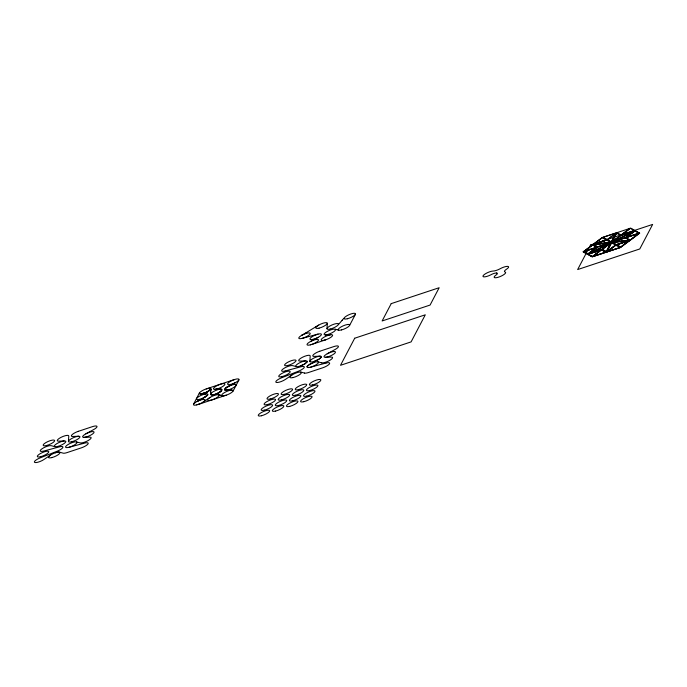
<?xml version="1.0" encoding="UTF-8"?>
<svg xmlns="http://www.w3.org/2000/svg" width="687" height="687" viewBox="0 0 687 687"><rect width="100%" height="100%" fill="white"/><g stroke="black" fill="none" stroke-linecap="round" stroke-linejoin="round"><path stroke-width="1.03" d="M68.442 441.423L68.777 435.987A6.243 1.666 -23.4 0 0 61.006 437.361A6.243 1.666 -23.4 0 0 58.696 441.166L63.522 440.985A29.146 7.789 -23.4 0 0 64.14 440.942M210.514 393.471C211.94 397.361 219.29 392.509 221.592 390.602C223.541 387.09 210.763 390.362 216.774 389.297M210.514 393.479L210.583 392.389C209.166 398.846 224.778 391.35 220.862 389.125M309.863 361.353L310.198 355.918A6.243 1.666 -23.4 0 0 302.426 357.283A6.243 1.666 -23.4 0 0 300.107 361.096L305.56 360.873M210.789 389.065L210.669 391.238M210.78 389.769L210.823 388.876L210.729 390.525M326.969 328.687L327.313 323.285M210.797 389.443L210.643 391.667M210.531 393.144L210.643 391.616M193.554 404.179L199.402 393.016M233.091 391.066L238.947 379.902M349.58 325.458L355.437 314.294M606.269 251.579L610.726 243.086L606.32 251.691L602.293 249.39L606.32 251.691M611.336 241.918L615.792 233.417L611.387 242.03L607.36 239.729L611.387 242.03M607.059 251.322L611.516 242.82L615.543 245.122L607.11 251.433L615.543 245.122M612.126 241.652L616.582 233.151L620.61 235.452L612.177 241.764L620.61 235.452M607.11 251.433L611.516 242.82M612.177 241.764L616.582 233.151M307.158 361.886L304.676 364.016L300.339 365.999A6.243 1.666 -23.4 0 1 295.857 365.639A6.243 1.666 -23.4 0 1 302.675 361.534A6.243 1.666 -23.4 0 1 307.158 361.886L304.676 364.016L300.339 365.999M307.055 366.532L309.536 364.411L313.873 362.427A6.243 1.666 -23.4 0 1 318.347 362.788A6.243 1.666 -23.4 0 1 311.529 366.892A6.243 1.666 -23.4 0 1 307.055 366.532L309.536 364.411L313.873 362.427M321.276 357.206L318.794 359.335L314.457 361.31A6.243 1.666 -23.4 0 1 309.983 360.95A6.243 1.666 -23.4 0 1 316.801 356.845A6.243 1.666 -23.4 0 1 321.276 357.206L318.794 359.335L314.457 361.31M343.783 318.373L342.152 320.271M338.399 324.625L342.16 320.262M583.229 251.846L602.422 237.496L630.657 228.127L639.743 233.168L620.55 247.518L592.288 256.826L583.229 251.846L592.306 256.886M583.254 251.897L602.422 237.496M584.002 251.459L592.658 244.984L596.754 247.234L584.002 251.459L596.754 247.234M593.594 244.289L602.207 237.693L606.346 240.055L593.594 244.289L606.346 240.055M583.787 251.665L587.874 253.915L596.539 247.432L587.926 254.027L583.787 251.665L596.582 247.543M607.11 239.677L615.724 233.082L602.971 237.316L607.11 239.677L603.023 237.427M589.06 253.555L597.45 247.131L609.867 243.018L589.017 253.443M607.402 239.832L615.792 233.417M601.065 249.931L592.452 256.517L601.065 249.931L588.312 254.156L601.116 250.034M589.266 253.58L601.683 249.458L610.125 243.155L601.735 249.57L589.266 253.58L610.125 243.155M621.228 234.988L629.842 228.402L621.228 234.988L617.141 232.738M593.053 256.449L601.666 249.853L605.805 252.215L593.053 256.449L605.754 252.103M602.336 249.501L610.726 243.086M612.727 241.584L621.168 235.272L633.629 231.261L621.168 235.272M621.829 234.92L630.451 228.333L634.582 230.695L621.829 234.92L634.582 230.695M612.984 241.721L625.402 237.608L633.835 231.296L625.445 237.711L612.984 241.721L633.835 231.296M607.128 251.648L615.792 245.173L619.923 247.535L607.171 251.76L619.923 247.535M626.312 237.298L634.977 230.823L639.108 233.185L626.364 237.41L639.065 233.073M607.171 251.76L615.792 245.173M626.364 237.41L635.028 230.935L639.108 233.185M616.557 244.787L620.644 247.037L629.309 240.562L620.687 247.148L616.557 244.787L629.309 240.562M630.288 239.978L638.901 233.382L630.288 239.978L626.149 237.616L638.944 233.494M203.275 401.972L203.987 401.483M203.464 401.843L205.422 400.521M50.383 455.18L45.634 458.366A104.355 27.884 -23.4 0 0 44.054 459.44A6.252 1.666 -23.4 0 1 34.694 462.454A6.252 1.666 -23.4 0 1 40.378 457.774A213.288 56.995 -23.4 0 0 44.569 456.151L56.969 451.299A6.252 1.675 -23.4 0 0 62.818 447.538A6.252 1.675 -23.4 0 0 59.271 446.893L43.77 451.058A6.252 1.666 -23.4 0 1 41.795 448.929A6.252 1.666 -23.4 0 1 51.199 445.683L53.938 446.404A87.06 23.264 -23.4 0 1 54.797 446.653M205.31 400.598L205.782 400.281M291.803 375.111L285.474 379.37A6.243 1.666 -23.4 0 1 276.122 382.384A6.243 1.666 -23.4 0 1 281.764 377.713L298.381 371.229A6.243 1.666 -23.4 0 0 304.229 367.468A6.243 1.666 -23.4 0 0 300.717 366.824L285.182 370.989M205.679 400.349L210.153 397.369M305.784 332.929L315.771 326.823M304.719 333.564L305.767 332.937M315.745 326.84L318.674 325.106M304.702 333.581L301.799 335.273M228.247 386.515C226.822 386.798 222.494 390.353 226.229 390.259M301.773 335.29L302.692 334.758M204.632 397.361L207.775 394.853L202.931 398.288M228.273 386.506C226.075 386.97 222.579 390.937 226.942 390.233M85.832 433.832L93.664 429.573A6.252 1.666 -23.4 0 0 96.987 426.412A6.252 1.666 -23.4 0 0 92.427 426.653L78.335 431.324M227.869 386.721L228.702 386.266M228.685 386.274L229.664 385.742M318.184 337.343L310.421 341.559M327.244 353.762L335.076 349.503A6.243 1.666 -23.4 0 0 338.399 346.334A6.243 1.666 -23.4 0 0 333.848 346.583L319.756 351.255M200.192 399.774L202.983 398.262M229.149 386.017L231.236 384.883M198.045 400.942L200.329 399.705M196.971 401.526L198.234 400.839M230.703 385.175L235.701 382.461L235.272 382.702M612.778 241.695L633.586 231.158M589.317 253.692L610.168 243.267M613.027 241.833L633.886 231.407M198.552 404.368L199.007 404.188M198.028 404.54L211.227 400.135M594.169 244.228L606.587 240.107L610.614 242.408L594.169 244.228L610.614 242.408M594.221 244.34L606.587 240.107M593.637 244.632L597.613 246.822L610.082 242.812L597.664 246.934L593.637 244.632L610.03 242.7M612.821 242.039L625.239 237.917L629.266 240.218L612.821 242.039L629.266 240.218M311.597 344.513L325.715 339.825M612.28 242.434L616.265 244.624L628.725 240.622L616.308 244.735L612.28 242.434L628.682 240.51M616.6 244.898L629.352 240.673M206.22 388.911L234.465 379.542M212.154 399.851L226.272 395.171M302.392 338.313L318.055 334.114M325.947 363.054L310.61 367.176M69.189 447.246L84.535 443.132A6.252 1.666 -23.4 0 1 88.022 443.939A6.252 1.666 -23.4 0 1 81.306 447.864L67.223 452.535A6.226 1.666 -23.4 0 1 63.831 453.231A6.432 1.718 -23.4 0 1 63.092 453.137L59.829 452.235A36.299 9.704 -23.4 0 0 59.348 452.132A6.269 1.675 -23.4 0 0 55.407 452.759M315.968 334.646L316.956 334.397M593.68 244.735L610.082 242.812M612.332 242.545L628.725 240.622M205.945 393.849L203.601 393.96M205.937 393.849L203.927 393.952M330.765 334.706L329.708 334.758M217.247 389.271L216.388 389.314M218.226 389.228L220.776 389.125M329.7 334.758L326.162 334.895M230.145 390.104L231.571 390.036M229.656 390.122L230.411 390.087M230.051 390.104L226.006 390.268M215.864 389.34L214.567 389.374M227.32 390.225L228.075 390.19M204.64 393.917L202.82 393.986M325.458 334.921L326.179 334.895M200.793 394.055L201.454 394.029M201.411 394.029L200.75 394.055L207.165 391.985L210.772 389.117L207.165 391.985L200.75 394.055L203.558 393.96M325.389 357.309L331.117 357.068A6.243 1.666 -23.4 0 1 330.061 360.186A6.243 1.666 -23.4 0 1 321.662 362.83M83.969 437.379L89.696 437.138A6.252 1.675 -23.4 0 1 88.649 440.264A6.252 1.675 -23.4 0 1 80.224 442.9L79.306 442.686A107.112 28.622 -23.4 0 1 78.404 442.462L76.575 441.913M320.159 356.167L314.011 356.416A6.243 1.666 -23.4 0 1 313.676 354.466A6.243 1.666 -23.4 0 1 319.721 351.263M300.769 372.062L304.513 373.067M221.978 395.721L218.621 394.81M321.653 362.83L317.987 361.843M221.703 395.66L220.63 395.394M220.828 395.446L219.187 394.982M337.111 329.726L335.247 329.236M337.111 329.726L338.691 330.164M296.209 366.583L292.61 365.613A6.243 1.666 -23.4 0 0 283.216 368.85A6.243 1.666 -23.4 0 0 285.157 370.997M596.702 247.122L592.658 244.984M605.805 252.215L601.666 249.853M588.312 254.156L592.452 256.517M325.982 363.045A6.243 1.666 -23.4 0 1 329.434 363.878A6.243 1.666 -23.4 0 1 322.727 367.794L308.635 372.466A6.243 1.666 -23.4 0 1 304.539 373.075M78.739 436.236A13.757 3.675 -23.4 0 0 78.473 436.236L73.045 436.477A15.681 4.191 -23.4 0 1 72.59 436.485A6.252 1.666 -23.4 0 1 72.238 434.562A6.252 1.666 -23.4 0 1 78.309 431.333M354.707 338.219L340.512 365.304L411.101 341.894L425.296 314.801L354.707 338.219M391.212 303.628L382.127 320.966L430.079 305.062L439.165 287.724L391.212 303.628M590.519 245.01L577.647 269.57L639.777 248.96L652.65 224.409L590.519 245.01M293.151 377.549A6.243 1.666 -23.4 0 0 301.404 372.509A6.243 1.666 -23.4 0 0 292.404 374.724A6.243 1.666 -23.4 0 0 293.151 377.549M327.244 357.017A6.243 1.666 -23.4 0 0 335.496 351.984A6.243 1.666 -23.4 0 0 326.497 354.191A6.243 1.666 -23.4 0 0 327.244 357.017M287.801 365.484A6.243 1.666 -23.4 0 0 296.063 360.452A6.243 1.666 -23.4 0 0 287.063 362.659A6.243 1.666 -23.4 0 0 287.801 365.484M281.953 376.648A6.243 1.666 -23.4 0 0 290.215 371.615A6.243 1.666 -23.4 0 0 281.215 373.822A6.243 1.666 -23.4 0 0 281.953 376.648M347.313 318.777A6.243 1.666 -23.4 0 0 355.531 313.744A6.243 1.666 -23.4 0 0 346.506 315.986A6.243 1.666 -23.4 0 0 347.313 318.777M319.077 328.146A6.243 1.666 -23.4 0 0 327.295 323.105A6.243 1.666 -23.4 0 0 318.261 325.346A6.243 1.666 -23.4 0 0 319.077 328.146M302.031 338.408A6.243 1.666 -23.4 0 0 310.249 333.375A6.243 1.666 -23.4 0 0 301.215 335.617A6.243 1.666 -23.4 0 0 302.031 338.408M330.267 329.047A6.243 1.666 -23.4 0 0 338.485 324.006A6.243 1.666 -23.4 0 0 329.459 326.248A6.243 1.666 -23.4 0 0 330.267 329.047M341.465 329.94A6.243 1.666 -23.4 0 0 349.683 324.899A6.243 1.666 -23.4 0 0 340.658 327.141A6.243 1.666 -23.4 0 0 341.465 329.94M327.347 334.621A6.243 1.666 -23.4 0 0 335.565 329.588A6.243 1.666 -23.4 0 0 326.531 331.83A6.243 1.666 -23.4 0 0 327.347 334.621M313.401 339.266A6.243 1.666 -23.4 0 0 321.422 334.217A6.243 1.666 -23.4 0 0 312.259 336.604A6.243 1.666 -23.4 0 0 313.401 339.266M310.301 344.891A6.243 1.666 -23.4 0 0 318.519 339.85A6.243 1.666 -23.4 0 0 309.485 342.092A6.243 1.666 -23.4 0 0 310.301 344.891M324.419 340.202A6.243 1.666 -23.4 0 0 332.637 335.17A6.243 1.666 -23.4 0 0 323.611 337.411A6.243 1.666 -23.4 0 0 324.419 340.202M303.86 401.697A6.243 1.666 -23.4 0 0 312.078 396.657A6.243 1.666 -23.4 0 0 303.044 398.898A6.243 1.666 -23.4 0 0 303.86 401.697M289.734 406.378A6.243 1.666 -23.4 0 0 297.952 401.345A6.243 1.666 -23.4 0 0 288.926 403.587A6.243 1.666 -23.4 0 0 289.734 406.378M275.616 411.066A6.243 1.666 -23.4 0 0 283.834 406.026A6.243 1.666 -23.4 0 0 274.8 408.267A6.243 1.666 -23.4 0 0 275.616 411.066M261.489 415.747A6.243 1.666 -23.4 0 0 269.708 410.714A6.243 1.666 -23.4 0 0 260.682 412.956A6.243 1.666 -23.4 0 0 261.489 415.747M264.418 410.165A6.243 1.666 -23.4 0 0 272.636 405.132A6.243 1.666 -23.4 0 0 263.61 407.374A6.243 1.666 -23.4 0 0 264.418 410.165M278.536 405.485A6.243 1.666 -23.4 0 0 286.754 400.444A6.243 1.666 -23.4 0 0 277.728 402.685A6.243 1.666 -23.4 0 0 278.536 405.485M292.662 400.804A6.243 1.666 -23.4 0 0 300.88 395.764A6.243 1.666 -23.4 0 0 291.846 398.005A6.243 1.666 -23.4 0 0 292.662 400.804M306.78 396.116A6.243 1.666 -23.4 0 0 314.998 391.075A6.243 1.666 -23.4 0 0 305.973 393.325A6.243 1.666 -23.4 0 0 306.78 396.116M309.708 390.534A6.243 1.666 -23.4 0 0 317.926 385.501A6.243 1.666 -23.4 0 0 308.892 387.743A6.243 1.666 -23.4 0 0 309.708 390.534M295.582 395.223A6.243 1.666 -23.4 0 0 303.8 390.182A6.243 1.666 -23.4 0 0 294.775 392.423A6.243 1.666 -23.4 0 0 295.582 395.223M281.464 399.903A6.243 1.666 -23.4 0 0 289.682 394.862A6.243 1.666 -23.4 0 0 280.657 397.103A6.243 1.666 -23.4 0 0 281.464 399.903M267.346 404.583A6.243 1.666 -23.4 0 0 275.564 399.551A6.243 1.666 -23.4 0 0 266.53 401.792A6.243 1.666 -23.4 0 0 267.346 404.583M270.266 399.001A6.243 1.666 -23.4 0 0 278.484 393.969A6.243 1.666 -23.4 0 0 269.459 396.21A6.243 1.666 -23.4 0 0 270.266 399.001M284.392 394.321A6.243 1.666 -23.4 0 0 292.61 389.28A6.243 1.666 -23.4 0 0 283.576 391.521A6.243 1.666 -23.4 0 0 284.392 394.321M298.51 389.641A6.243 1.666 -23.4 0 0 306.728 384.6A6.243 1.666 -23.4 0 0 297.703 386.841A6.243 1.666 -23.4 0 0 298.51 389.641M312.628 384.952A6.243 1.666 -23.4 0 0 320.846 379.92A6.243 1.666 -23.4 0 0 311.821 382.161A6.243 1.666 -23.4 0 0 312.628 384.952M196.731 404.918A6.243 1.666 -23.4 0 0 204.949 399.877A6.243 1.666 -23.4 0 0 195.924 402.118A6.243 1.666 -23.4 0 0 196.731 404.918M210.857 400.238A6.243 1.666 -23.4 0 0 219.076 395.197A6.243 1.666 -23.4 0 0 210.042 397.438A6.243 1.666 -23.4 0 0 210.857 400.238M202.588 393.754A6.243 1.666 -23.4 0 0 210.797 388.713A6.243 1.666 -23.4 0 0 201.772 390.955A6.243 1.666 -23.4 0 0 202.588 393.754M227.904 389.967A6.243 1.666 -23.4 0 0 236.122 384.935A6.243 1.666 -23.4 0 0 227.088 387.176A6.243 1.666 -23.4 0 0 227.904 389.967M216.706 389.074A6.243 1.666 -23.4 0 0 224.924 384.033A6.243 1.666 -23.4 0 0 215.89 386.274A6.243 1.666 -23.4 0 0 216.706 389.074M199.677 399.327A6.243 1.666 -23.4 0 0 207.878 394.295A6.243 1.666 -23.4 0 0 198.826 396.554A6.243 1.666 -23.4 0 0 199.677 399.327M224.975 395.549A6.243 1.666 -23.4 0 0 233.194 390.508A6.243 1.666 -23.4 0 0 224.16 392.758A6.243 1.666 -23.4 0 0 224.975 395.549M230.823 384.385A6.243 1.666 -23.4 0 0 239.042 379.353A6.243 1.666 -23.4 0 0 230.016 381.594A6.243 1.666 -23.4 0 0 230.823 384.385M213.777 394.656A6.243 1.666 -23.4 0 0 221.995 389.615A6.243 1.666 -23.4 0 0 212.97 391.856A6.243 1.666 -23.4 0 0 213.777 394.656M71.74 441.767A6.243 1.666 -23.4 0 0 79.958 436.726A6.243 1.666 -23.4 0 0 70.933 438.967A6.243 1.666 -23.4 0 0 71.74 441.767M85.858 437.078A6.243 1.666 -23.4 0 0 94.076 432.037A6.243 1.666 -23.4 0 0 85.051 434.287A6.243 1.666 -23.4 0 0 85.858 437.078M68.812 447.34A6.243 1.666 -23.4 0 0 77.03 442.308A6.243 1.666 -23.4 0 0 68.004 444.549A6.243 1.666 -23.4 0 0 68.812 447.34M51.765 457.611A6.243 1.666 -23.4 0 0 59.984 452.57A6.243 1.666 -23.4 0 0 50.958 454.811A6.243 1.666 -23.4 0 0 51.765 457.611M57.631 446.456A6.269 1.675 -23.4 0 0 65.84 441.397A6.269 1.675 -23.4 0 0 56.755 443.682A6.269 1.675 -23.4 0 0 57.631 446.456M40.576 456.709A6.243 1.666 -23.4 0 0 48.794 451.677A6.243 1.666 -23.4 0 0 39.76 453.918A6.243 1.666 -23.4 0 0 40.576 456.709M46.424 445.545A6.243 1.666 -23.4 0 0 54.642 440.513A6.243 1.666 -23.4 0 0 45.608 442.754A6.243 1.666 -23.4 0 0 46.424 445.545M496.607 272.979A4.972 1.331 -23.4 0 0 490.647 274.903A6.243 1.666 -23.4 0 1 483.545 276.809A6.243 1.666 -23.4 0 1 485.615 273.666A6.243 1.666 -23.4 0 1 493.189 271.047A6.243 1.666 -23.4 0 0 500.196 268.72A6.243 1.666 -23.4 0 1 507.65 266.376A6.243 1.666 -23.4 0 1 506.482 269.235A6.243 1.666 -23.4 0 0 505.031 272A6.243 1.666 -23.4 0 1 503.064 275.118A6.243 1.666 -23.4 0 1 495.421 277.771A6.243 1.666 -23.4 0 1 495.834 275.195A4.972 1.331 -23.4 0 0 496.607 272.979"/></g></svg>
